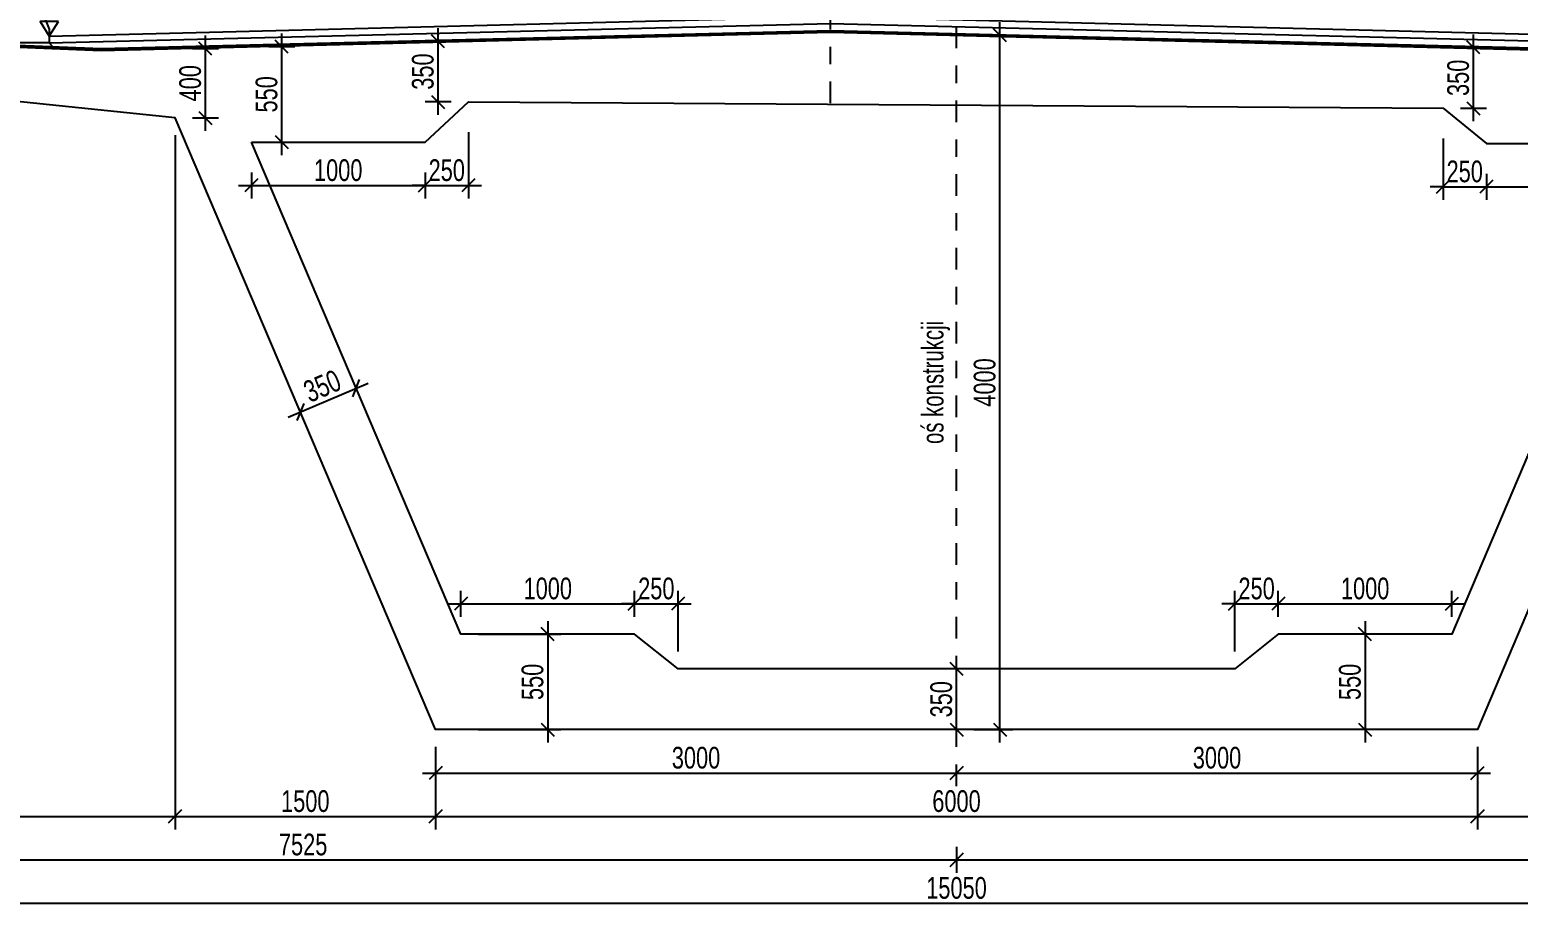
# Model space of a CAD drawing. Header units: metres. Extents: x -15 to 43, y -82 to 57.
# Drawn here: x -4.61 to 3.96, y -50.18 to -45.08 of the extents above; entities that cross this region are included whole.
import ezdxf
from ezdxf.enums import TextEntityAlignment as Align

# ---------------------------------------------------------------- set-up
doc = ezdxf.new("R2010")
doc.units = ezdxf.units.M
doc.header["$MEASUREMENT"] = 0
doc.linetypes.add('CENTER', pattern=[2, 1.25, -0.25, 0.25, -0.25])
doc.linetypes.add('HIDDEN', pattern=[0.375, 0.25, -0.125])
for name, color, linetype in [('AII_M_izolacja', 8, 'Continuous'), ('AII_M_konstrukcja beton', 3, 'Continuous'), ('AII_M_krawężnik', 9, 'Continuous'), ('AII_M_nawierzchnia', 9, 'Continuous'), ('AII_M_opis', 1, 'Continuous'), ('AII_M_wymiary', 9, 'Continuous')]:
    doc.layers.add(name, color=color, linetype=linetype)
doc.layers.add('AII_M_koty wysokościowe', color=1, linetype='Continuous', lineweight=18)
doc.layers.add('AII_M_osie główne', color=9, linetype='CENTER', lineweight=18)
doc.styles.add('AII_norm.', font='CDMSIMPL.shx', dxfattribs={"width": 0.75, "bigfont": 'CDMBIGPL.shx'})
doc.styles.add('CDMSTYLE', font='CDMSIMPL.shx', dxfattribs={"width": 0.7, "bigfont": 'CDMBIGPL.shx'})
doc.dimstyles.new('A2_M50MM', dxfattribs={"dimscale": 0.05, "dimtxt": 2.5, "dimasz": 1.5, "dimexe": 1.5, "dimexo": 2, "dimgap": 0.5, "dimtad": 1, "dimdec": 0, "dimlfac": 1000, "dimrnd": 5, "dimzin": 9, "dimtxsty": 'AII_norm.', "dimblk": 'OBLIQUE', "dimcen": 2.5, "dimdle": 1.5, "dimclrd": 256, "dimclre": 256, "dimclrt": 1, "dimadec": 1, "dimazin": 2, "dimtfac": 1, "dimtdec": 0, "dimtix": 1, "dimtmove": 1, "dimatfit": 3, "dimfxl": 1, "dimtvp": 1, "dimtfillclr": 256, "dimtolj": 1, "dimtzin": 0, "dimarcsym": 0})

# ---------------------------------------------------------------- blocks, each defined once
blk = doc.blocks.new('00kota3')
at = {"layer": 'AII_M_koty wysokościowe', "color": 0, "linetype": 'Continuous', "lineweight": -2}
blk.add_lwpolyline([(1.08, 1.66), (-1.04, 1.66), (0, 0)], close=True, dxfattribs=at)
at = {"layer": 'AII_M_koty wysokościowe', "color": 0, "linetype": 'Continuous', "lineweight": -2, "style": 'CDMSTYLE', "width": 0.85}
blk.add_attdef('%%P000.000', (0.49, 2.69), '', height=2, dxfattribs=at)
blk = doc.blocks.new('_OBLIQUE')
at = {"color": 0, "linetype": 'ByBlock'}
blk.add_line((-0.5, -0.5), (0.5, 0.5), dxfattribs=at)
blk = doc.blocks.new('*D8410')
at = {"layer": 'AII_M_wymiary', "lineweight": -2, "transparency": 16777216}
for p, q in [((0.975, -49.183125), (0.975, -45.033125)), ((0.825, -45.108125), (1.05, -45.108125)), ((0.825, -49.108125), (1.05, -49.108125))]:
    blk.add_line(p, q, dxfattribs=at)
at = {"layer": 'Defpoints', "color": 0, "lineweight": 25, "transparency": 16777216}
for p in [(0.725, -45.108125), (0.975, -45.108125), (0.725, -49.108125)]:
    blk.add_point(p, dxfattribs=at)
at = {"layer": 'AII_M_wymiary', "lineweight": -2, "transparency": 16777216, "xscale": 0.07500000000000001, "yscale": 0.07500000000000001, "zscale": 0.07500000000000001}
for p, rotation in [((0.975, -45.108125), 90), ((0.975, -49.108125), 270)]:
    blk.add_blockref('_OBLIQUE', p, dxfattribs=dict(at, rotation=rotation))
at = {"layer": 'AII_M_wymiary', "color": 1, "lineweight": 25, "transparency": 16777216, "insert": (0.8875, -47.108125), "char_height": 0.125, "attachment_point": 5, "rotation": 90, "style": 'AII_norm.'}
blk.add_mtext('\\A1;4000', dxfattribs=at)
blk = doc.blocks.new('*D8411')
at = {"layer": 'AII_M_wymiary', "lineweight": -2, "transparency": 16777216}
for p, q in [((-2.275, -49.208125), (-2.275, -49.433125)), ((-2.35, -49.358125), (0.8, -49.358125))]:
    blk.add_line(p, q, dxfattribs=at)
at = {"layer": 'Defpoints', "color": 0, "lineweight": 25, "transparency": 16777216}
for p in [(-2.275, -49.108125), (0.725, -49.358125), (0.725, -49.433125)]:
    blk.add_point(p, dxfattribs=at)
at = {"layer": 'AII_M_wymiary', "lineweight": -2, "transparency": 16777216, "xscale": 0.07500000000000001, "yscale": 0.07500000000000001, "zscale": 0.07500000000000001, "rotation": 180}
blk.add_blockref('_OBLIQUE', (-2.275, -49.358125), dxfattribs=at)
at = {"layer": 'AII_M_wymiary', "lineweight": -2, "transparency": 16777216, "xscale": 0.07500000000000001, "yscale": 0.07500000000000001, "zscale": 0.07500000000000001}
blk.add_blockref('_OBLIQUE', (0.725, -49.358125), dxfattribs=at)
at = {"layer": 'AII_M_wymiary', "color": 1, "lineweight": 25, "transparency": 16777216, "insert": (-0.775, -49.270625), "char_height": 0.125, "attachment_point": 5, "style": 'AII_norm.'}
blk.add_mtext('\\A1;3000', dxfattribs=at)
blk = doc.blocks.new('*D8412')
at = {"layer": 'AII_M_wymiary', "lineweight": -2, "transparency": 16777216}
for p, q in [((3.725, -49.208125), (3.725, -49.433125)), ((0.65, -49.358125), (3.8, -49.358125))]:
    blk.add_line(p, q, dxfattribs=at)
at = {"layer": 'Defpoints', "color": 0, "lineweight": 25, "transparency": 16777216}
for p in [(3.725, -49.108125), (3.725, -49.358125), (0.725, -49.433125)]:
    blk.add_point(p, dxfattribs=at)
at = {"layer": 'AII_M_wymiary', "lineweight": -2, "transparency": 16777216, "xscale": 0.07500000000000001, "yscale": 0.07500000000000001, "zscale": 0.07500000000000001, "rotation": 180}
blk.add_blockref('_OBLIQUE', (0.725, -49.358125), dxfattribs=at)
at = {"layer": 'AII_M_wymiary', "lineweight": -2, "transparency": 16777216, "xscale": 0.07500000000000001, "yscale": 0.07500000000000001, "zscale": 0.07500000000000001}
blk.add_blockref('_OBLIQUE', (3.725, -49.358125), dxfattribs=at)
at = {"layer": 'AII_M_wymiary', "color": 1, "lineweight": 25, "transparency": 16777216, "insert": (2.225, -49.270625), "char_height": 0.125, "attachment_point": 5, "style": 'AII_norm.'}
blk.add_mtext('\\A1;3000', dxfattribs=at)
blk = doc.blocks.new('*D8413')
at = {"layer": 'AII_M_wymiary', "lineweight": -2, "transparency": 16777216}
for p, q in [((-6.8, -45.371), (-6.8, -49.683125)), ((-3.775, -45.684375), (-3.775, -49.683125)), ((-6.875, -49.608125), (-3.7, -49.608125))]:
    blk.add_line(p, q, dxfattribs=at)
at = {"layer": 'Defpoints', "color": 0, "lineweight": 25, "transparency": 16777216}
for p in [(-6.8, -45.271), (-3.775, -45.584375), (-3.775, -49.608125)]:
    blk.add_point(p, dxfattribs=at)
at = {"layer": 'AII_M_wymiary', "lineweight": -2, "transparency": 16777216, "xscale": 0.07500000000000001, "yscale": 0.07500000000000001, "zscale": 0.07500000000000001, "rotation": 180}
blk.add_blockref('_OBLIQUE', (-6.8, -49.608125), dxfattribs=at)
at = {"layer": 'AII_M_wymiary', "lineweight": -2, "transparency": 16777216, "xscale": 0.07500000000000001, "yscale": 0.07500000000000001, "zscale": 0.07500000000000001}
blk.add_blockref('_OBLIQUE', (-3.775, -49.608125), dxfattribs=at)
at = {"layer": 'AII_M_wymiary', "color": 1, "lineweight": 25, "transparency": 16777216, "insert": (-5.2875, -49.520625), "char_height": 0.125, "attachment_point": 5, "style": 'AII_norm.'}
blk.add_mtext('\\A1;3025', dxfattribs=at)
blk = doc.blocks.new('*D8414')
at = {"layer": 'AII_M_wymiary', "lineweight": -2, "transparency": 16777216}
for p, q in [((-3.775, -45.684375), (-3.775, -49.683125)), ((-2.275, -49.208125), (-2.275, -49.683125)), ((-3.85, -49.608125), (-2.2, -49.608125))]:
    blk.add_line(p, q, dxfattribs=at)
at = {"layer": 'Defpoints', "color": 0, "lineweight": 25, "transparency": 16777216}
for p in [(-3.775, -45.584375), (-2.275, -49.108125), (-2.275, -49.608125)]:
    blk.add_point(p, dxfattribs=at)
at = {"layer": 'AII_M_wymiary', "lineweight": -2, "transparency": 16777216, "xscale": 0.07500000000000001, "yscale": 0.07500000000000001, "zscale": 0.07500000000000001, "rotation": 180}
blk.add_blockref('_OBLIQUE', (-3.775, -49.608125), dxfattribs=at)
at = {"layer": 'AII_M_wymiary', "lineweight": -2, "transparency": 16777216, "xscale": 0.07500000000000001, "yscale": 0.07500000000000001, "zscale": 0.07500000000000001}
blk.add_blockref('_OBLIQUE', (-2.275, -49.608125), dxfattribs=at)
at = {"layer": 'AII_M_wymiary', "color": 1, "lineweight": 25, "transparency": 16777216, "insert": (-3.025, -49.520625), "char_height": 0.125, "attachment_point": 5, "style": 'AII_norm.'}
blk.add_mtext('\\A1;1500', dxfattribs=at)
blk = doc.blocks.new('*D8415')
at = {"layer": 'AII_M_wymiary', "lineweight": -2, "transparency": 16777216}
for p, q in [((-2.275, -49.208125), (-2.275, -49.683125)), ((3.725, -49.208125), (3.725, -49.683125)), ((-2.35, -49.608125), (3.8, -49.608125))]:
    blk.add_line(p, q, dxfattribs=at)
at = {"layer": 'Defpoints', "color": 0, "lineweight": 25, "transparency": 16777216}
for p in [(-2.275, -49.108125), (3.725, -49.108125), (3.725, -49.608125)]:
    blk.add_point(p, dxfattribs=at)
at = {"layer": 'AII_M_wymiary', "lineweight": -2, "transparency": 16777216, "xscale": 0.07500000000000001, "yscale": 0.07500000000000001, "zscale": 0.07500000000000001, "rotation": 180}
blk.add_blockref('_OBLIQUE', (-2.275, -49.608125), dxfattribs=at)
at = {"layer": 'AII_M_wymiary', "lineweight": -2, "transparency": 16777216, "xscale": 0.07500000000000001, "yscale": 0.07500000000000001, "zscale": 0.07500000000000001}
blk.add_blockref('_OBLIQUE', (3.725, -49.608125), dxfattribs=at)
at = {"layer": 'AII_M_wymiary', "color": 1, "lineweight": 25, "transparency": 16777216, "insert": (0.725, -49.520625), "char_height": 0.125, "attachment_point": 5, "style": 'AII_norm.'}
blk.add_mtext('\\A1;6000', dxfattribs=at)
blk = doc.blocks.new('*D8416')
at = {"layer": 'AII_M_wymiary', "lineweight": -2, "transparency": 16777216}
for p, q in [((5.225, -45.669375), (5.225, -49.683125)), ((3.725, -49.208125), (3.725, -49.683125)), ((3.65, -49.608125), (5.3, -49.608125))]:
    blk.add_line(p, q, dxfattribs=at)
at = {"layer": 'Defpoints', "color": 0, "lineweight": 25, "transparency": 16777216}
for p in [(5.225, -45.569375), (3.725, -49.108125), (5.225, -49.608125)]:
    blk.add_point(p, dxfattribs=at)
at = {"layer": 'AII_M_wymiary', "lineweight": -2, "transparency": 16777216, "xscale": 0.07500000000000001, "yscale": 0.07500000000000001, "zscale": 0.07500000000000001, "rotation": 180}
blk.add_blockref('_OBLIQUE', (3.725, -49.608125), dxfattribs=at)
at = {"layer": 'AII_M_wymiary', "lineweight": -2, "transparency": 16777216, "xscale": 0.07500000000000001, "yscale": 0.07500000000000001, "zscale": 0.07500000000000001}
blk.add_blockref('_OBLIQUE', (5.225, -49.608125), dxfattribs=at)
at = {"layer": 'AII_M_wymiary', "color": 1, "lineweight": 25, "transparency": 16777216, "insert": (4.475, -49.520625), "char_height": 0.125, "attachment_point": 5, "style": 'AII_norm.'}
blk.add_mtext('\\A1;1500', dxfattribs=at)
blk = doc.blocks.new('*D8418')
at = {"layer": 'AII_M_wymiary', "lineweight": -2, "transparency": 16777216}
for p, q in [((-6.8, -45.621), (-6.8, -49.933125)), ((0.725, -49.783125), (0.725, -49.933125)), ((-6.875, -49.858125), (0.8, -49.858125))]:
    blk.add_line(p, q, dxfattribs=at)
at = {"layer": 'Defpoints', "color": 0, "lineweight": 25, "transparency": 16777216}
for p in [(-6.8, -45.271), (0.725, -49.433125), (0.725, -49.858125)]:
    blk.add_point(p, dxfattribs=at)
at = {"layer": 'AII_M_wymiary', "lineweight": -2, "transparency": 16777216, "xscale": 0.07500000000000001, "yscale": 0.07500000000000001, "zscale": 0.07500000000000001, "rotation": 180}
blk.add_blockref('_OBLIQUE', (-6.8, -49.858125), dxfattribs=at)
at = {"layer": 'AII_M_wymiary', "lineweight": -2, "transparency": 16777216, "xscale": 0.07500000000000001, "yscale": 0.07500000000000001, "zscale": 0.07500000000000001}
blk.add_blockref('_OBLIQUE', (0.725, -49.858125), dxfattribs=at)
at = {"layer": 'AII_M_wymiary', "color": 1, "lineweight": 25, "transparency": 16777216, "insert": (-3.0375, -49.770625), "char_height": 0.125, "attachment_point": 5, "style": 'AII_norm.'}
blk.add_mtext('\\A1;7525', dxfattribs=at)
blk = doc.blocks.new('*D8419')
at = {"layer": 'AII_M_wymiary', "lineweight": -2, "transparency": 16777216}
for p, q in [((8.25, -45.62375), (8.25, -49.933125)), ((0.725, -49.783125), (0.725, -49.933125)), ((0.65, -49.858125), (8.325, -49.858125))]:
    blk.add_line(p, q, dxfattribs=at)
at = {"layer": 'Defpoints', "color": 0, "lineweight": 25, "transparency": 16777216}
for p in [(8.25, -45.27375), (0.725, -49.433125), (8.25, -49.858125)]:
    blk.add_point(p, dxfattribs=at)
at = {"layer": 'AII_M_wymiary', "lineweight": -2, "transparency": 16777216, "xscale": 0.07500000000000001, "yscale": 0.07500000000000001, "zscale": 0.07500000000000001, "rotation": 180}
blk.add_blockref('_OBLIQUE', (0.725, -49.858125), dxfattribs=at)
at = {"layer": 'AII_M_wymiary', "lineweight": -2, "transparency": 16777216, "xscale": 0.07500000000000001, "yscale": 0.07500000000000001, "zscale": 0.07500000000000001}
blk.add_blockref('_OBLIQUE', (8.25, -49.858125), dxfattribs=at)
at = {"layer": 'AII_M_wymiary', "color": 1, "lineweight": 25, "transparency": 16777216, "insert": (4.4875, -49.770625), "char_height": 0.125, "attachment_point": 5, "style": 'AII_norm.'}
blk.add_mtext('\\A1;7525', dxfattribs=at)
blk = doc.blocks.new('*D8420')
at = {"layer": 'AII_M_wymiary', "lineweight": -2, "transparency": 16777216}
for p, q in [((-6.8, -45.371), (-6.8, -50.183125)), ((8.25, -45.37375), (8.25, -50.183125)), ((-6.875, -50.108125), (8.325, -50.108125))]:
    blk.add_line(p, q, dxfattribs=at)
at = {"layer": 'Defpoints', "color": 0, "lineweight": 25, "transparency": 16777216}
for p in [(-6.8, -45.271), (8.25, -45.27375), (8.25, -50.108125)]:
    blk.add_point(p, dxfattribs=at)
at = {"layer": 'AII_M_wymiary', "lineweight": -2, "transparency": 16777216, "xscale": 0.07500000000000001, "yscale": 0.07500000000000001, "zscale": 0.07500000000000001, "rotation": 180}
blk.add_blockref('_OBLIQUE', (-6.8, -50.108125), dxfattribs=at)
at = {"layer": 'AII_M_wymiary', "lineweight": -2, "transparency": 16777216, "xscale": 0.07500000000000001, "yscale": 0.07500000000000001, "zscale": 0.07500000000000001}
blk.add_blockref('_OBLIQUE', (8.25, -50.108125), dxfattribs=at)
at = {"layer": 'AII_M_wymiary', "color": 1, "lineweight": 25, "transparency": 16777216, "insert": (0.725, -50.020625), "char_height": 0.125, "attachment_point": 5, "style": 'AII_norm.'}
blk.add_mtext('\\A1;15050', dxfattribs=at)
blk = doc.blocks.new('*D8421')
at = {"layer": 'AII_M_wymiary', "lineweight": -2, "transparency": 16777216}
for p, q in [((-2.1287, -48.4581), (-2.1287, -48.3081)), ((-1.1287, -48.4581), (-1.1287, -48.3081)), ((-2.2037, -48.3831), (-1.0537, -48.3831))]:
    blk.add_line(p, q, dxfattribs=at)
at = {"layer": 'Defpoints', "color": 0, "lineweight": 25, "transparency": 16777216}
for p in [(-1.1287, -48.3831), (-2.1287, -48.5581), (-1.1287, -48.5581)]:
    blk.add_point(p, dxfattribs=at)
at = {"layer": 'AII_M_wymiary', "lineweight": -2, "transparency": 16777216, "xscale": 0.07500000000000001, "yscale": 0.07500000000000001, "zscale": 0.07500000000000001, "rotation": 180}
blk.add_blockref('_OBLIQUE', (-2.1287, -48.3831), dxfattribs=at)
at = {"layer": 'AII_M_wymiary', "lineweight": -2, "transparency": 16777216, "xscale": 0.07500000000000001, "yscale": 0.07500000000000001, "zscale": 0.07500000000000001}
blk.add_blockref('_OBLIQUE', (-1.1287, -48.3831), dxfattribs=at)
at = {"layer": 'AII_M_wymiary', "color": 1, "lineweight": 25, "transparency": 16777216, "insert": (-1.6287, -48.2956), "char_height": 0.125, "attachment_point": 5, "style": 'AII_norm.'}
blk.add_mtext('\\A1;1000', dxfattribs=at)
blk = doc.blocks.new('*D8422')
at = {"layer": 'AII_M_wymiary', "lineweight": -2, "transparency": 16777216}
for p, q in [((-1.1287, -48.4581), (-1.1287, -48.3081)), ((-0.8787, -48.6581), (-0.8787, -48.3081)), ((-1.1287, -48.3831), (-1.2037, -48.3831)), ((-1.1287, -48.3831), (-0.8787, -48.3831)), ((-0.8787, -48.3831), (-0.8037, -48.3831))]:
    blk.add_line(p, q, dxfattribs=at)
at = {"layer": 'Defpoints', "color": 0, "lineweight": 25, "transparency": 16777216}
for p in [(-0.8787, -48.3831), (-1.1287, -48.5581), (-0.8787, -48.7581)]:
    blk.add_point(p, dxfattribs=at)
at = {"layer": 'AII_M_wymiary', "lineweight": -2, "transparency": 16777216, "xscale": 0.07500000000000001, "yscale": 0.07500000000000001, "zscale": 0.07500000000000001}
blk.add_blockref('_OBLIQUE', (-1.1287, -48.3831), dxfattribs=at)
at = {"layer": 'AII_M_wymiary', "lineweight": -2, "transparency": 16777216, "xscale": 0.07500000000000001, "yscale": 0.07500000000000001, "zscale": 0.07500000000000001, "rotation": 180}
blk.add_blockref('_OBLIQUE', (-0.8787, -48.3831), dxfattribs=at)
at = {"layer": 'AII_M_wymiary', "color": 1, "lineweight": 25, "transparency": 16777216, "insert": (-1.0037, -48.2956), "char_height": 0.125, "attachment_point": 5, "style": 'AII_norm.'}
blk.add_mtext('\\A1;250', dxfattribs=at)
blk = doc.blocks.new('*D8423')
at = {"layer": 'AII_M_wymiary', "lineweight": -2, "transparency": 16777216}
for p, q in [((2.578, -48.4581), (2.578, -48.3081)), ((3.578, -48.4581), (3.578, -48.3081)), ((2.503, -48.3831), (3.653, -48.3831))]:
    blk.add_line(p, q, dxfattribs=at)
at = {"layer": 'Defpoints', "color": 0, "lineweight": 25, "transparency": 16777216}
for p in [(3.578, -48.3831), (2.578, -48.5581), (3.578, -48.5581)]:
    blk.add_point(p, dxfattribs=at)
at = {"layer": 'AII_M_wymiary', "lineweight": -2, "transparency": 16777216, "xscale": 0.07500000000000001, "yscale": 0.07500000000000001, "zscale": 0.07500000000000001, "rotation": 180}
blk.add_blockref('_OBLIQUE', (2.578, -48.3831), dxfattribs=at)
at = {"layer": 'AII_M_wymiary', "lineweight": -2, "transparency": 16777216, "xscale": 0.07500000000000001, "yscale": 0.07500000000000001, "zscale": 0.07500000000000001}
blk.add_blockref('_OBLIQUE', (3.578, -48.3831), dxfattribs=at)
at = {"layer": 'AII_M_wymiary', "color": 1, "lineweight": 25, "transparency": 16777216, "insert": (3.078, -48.2956), "char_height": 0.125, "attachment_point": 5, "style": 'AII_norm.'}
blk.add_mtext('\\A1;1000', dxfattribs=at)
blk = doc.blocks.new('*D8424')
at = {"layer": 'AII_M_wymiary', "lineweight": -2, "transparency": 16777216}
for p, q in [((2.328, -48.6581), (2.328, -48.3081)), ((2.578, -48.4581), (2.578, -48.3081)), ((2.328, -48.3831), (2.253, -48.3831)), ((2.328, -48.3831), (2.578, -48.3831)), ((2.578, -48.3831), (2.653, -48.3831))]:
    blk.add_line(p, q, dxfattribs=at)
at = {"layer": 'Defpoints', "color": 0, "lineweight": 25, "transparency": 16777216}
for p in [(2.578, -48.3831), (2.578, -48.5581), (2.328, -48.7581)]:
    blk.add_point(p, dxfattribs=at)
at = {"layer": 'AII_M_wymiary', "lineweight": -2, "transparency": 16777216, "xscale": 0.07500000000000001, "yscale": 0.07500000000000001, "zscale": 0.07500000000000001}
blk.add_blockref('_OBLIQUE', (2.328, -48.3831), dxfattribs=at)
at = {"layer": 'AII_M_wymiary', "lineweight": -2, "transparency": 16777216, "xscale": 0.07500000000000001, "yscale": 0.07500000000000001, "zscale": 0.07500000000000001, "rotation": 180}
blk.add_blockref('_OBLIQUE', (2.578, -48.3831), dxfattribs=at)
at = {"layer": 'AII_M_wymiary', "color": 1, "lineweight": 25, "transparency": 16777216, "insert": (2.453, -48.2956), "char_height": 0.125, "attachment_point": 5, "style": 'AII_norm.'}
blk.add_mtext('\\A1;250', dxfattribs=at)
blk = doc.blocks.new('*D8425')
at = {"layer": 'AII_M_wymiary', "lineweight": -2, "transparency": 16777216}
for p, q in [((-3.3354, -45.8984), (-3.3354, -46.0484)), ((-2.3354, -45.8984), (-2.3354, -46.0484)), ((-3.4104, -45.9734), (-2.2604, -45.9734))]:
    blk.add_line(p, q, dxfattribs=at)
at = {"layer": 'Defpoints', "color": 0, "lineweight": 25, "transparency": 16777216}
for p in [(-3.3354, -45.7234), (-2.3354, -45.7234), (-2.3354, -45.9734)]:
    blk.add_point(p, dxfattribs=at)
at = {"layer": 'AII_M_wymiary', "lineweight": -2, "transparency": 16777216, "xscale": 0.07500000000000001, "yscale": 0.07500000000000001, "zscale": 0.07500000000000001, "rotation": 180}
blk.add_blockref('_OBLIQUE', (-3.3354, -45.9734), dxfattribs=at)
at = {"layer": 'AII_M_wymiary', "lineweight": -2, "transparency": 16777216, "xscale": 0.07500000000000001, "yscale": 0.07500000000000001, "zscale": 0.07500000000000001}
blk.add_blockref('_OBLIQUE', (-2.3354, -45.9734), dxfattribs=at)
at = {"layer": 'AII_M_wymiary', "color": 1, "lineweight": 25, "transparency": 16777216, "insert": (-2.8354, -45.8859), "char_height": 0.125, "attachment_point": 5, "style": 'AII_norm.'}
blk.add_mtext('\\A1;1000', dxfattribs=at)
blk = doc.blocks.new('*D8426')
at = {"layer": 'AII_M_wymiary', "lineweight": -2, "transparency": 16777216}
for p, q in [((-2.0854, -45.6671), (-2.0854, -46.0484)), ((-2.3354, -45.8984), (-2.3354, -46.0484)), ((-2.3354, -45.9734), (-2.4104, -45.9734)), ((-2.3354, -45.9734), (-2.0854, -45.9734)), ((-2.0854, -45.9734), (-2.0104, -45.9734))]:
    blk.add_line(p, q, dxfattribs=at)
at = {"layer": 'Defpoints', "color": 0, "lineweight": 25, "transparency": 16777216}
for p in [(-2.0854, -45.4921), (-2.3354, -45.7234), (-2.0854, -45.9734)]:
    blk.add_point(p, dxfattribs=at)
at = {"layer": 'AII_M_wymiary', "lineweight": -2, "transparency": 16777216, "xscale": 0.07500000000000001, "yscale": 0.07500000000000001, "zscale": 0.07500000000000001}
blk.add_blockref('_OBLIQUE', (-2.3354, -45.9734), dxfattribs=at)
at = {"layer": 'AII_M_wymiary', "lineweight": -2, "transparency": 16777216, "xscale": 0.07500000000000001, "yscale": 0.07500000000000001, "zscale": 0.07500000000000001, "rotation": 180}
blk.add_blockref('_OBLIQUE', (-2.0854, -45.9734), dxfattribs=at)
at = {"layer": 'AII_M_wymiary', "color": 1, "lineweight": 25, "transparency": 16777216, "insert": (-2.2104, -45.8859), "char_height": 0.125, "attachment_point": 5, "style": 'AII_norm.'}
blk.add_mtext('\\A1;250', dxfattribs=at)
blk = doc.blocks.new('*D8427')
at = {"layer": 'AII_M_wymiary', "lineweight": -2, "transparency": 16777216}
for p, q in [((3.7765, -45.9056), (3.7765, -46.0556)), ((4.7765, -45.9056), (4.7765, -46.0556)), ((3.7015, -45.9806), (4.8515, -45.9806))]:
    blk.add_line(p, q, dxfattribs=at)
at = {"layer": 'Defpoints', "color": 0, "lineweight": 25, "transparency": 16777216}
for p in [(3.7765, -45.7306), (4.7765, -45.7306), (4.7765, -45.9806)]:
    blk.add_point(p, dxfattribs=at)
at = {"layer": 'AII_M_wymiary', "lineweight": -2, "transparency": 16777216, "xscale": 0.07500000000000001, "yscale": 0.07500000000000001, "zscale": 0.07500000000000001, "rotation": 180}
blk.add_blockref('_OBLIQUE', (3.7765, -45.9806), dxfattribs=at)
at = {"layer": 'AII_M_wymiary', "lineweight": -2, "transparency": 16777216, "xscale": 0.07500000000000001, "yscale": 0.07500000000000001, "zscale": 0.07500000000000001}
blk.add_blockref('_OBLIQUE', (4.7765, -45.9806), dxfattribs=at)
at = {"layer": 'AII_M_wymiary', "color": 1, "lineweight": 25, "transparency": 16777216, "insert": (4.2765, -45.8931), "char_height": 0.125, "attachment_point": 5, "style": 'AII_norm.'}
blk.add_mtext('\\A1;1000', dxfattribs=at)
blk = doc.blocks.new('*D8428')
at = {"layer": 'AII_M_wymiary', "lineweight": -2, "transparency": 16777216}
for p, q in [((3.5265, -45.7032), (3.5265, -46.0556)), ((3.7765, -45.9056), (3.7765, -46.0556)), ((3.5265, -45.9806), (3.4515, -45.9806)), ((3.5265, -45.9806), (3.7765, -45.9806)), ((3.7765, -45.9806), (3.8515, -45.9806))]:
    blk.add_line(p, q, dxfattribs=at)
at = {"layer": 'Defpoints', "color": 0, "lineweight": 25, "transparency": 16777216}
for p in [(3.5265, -45.5282), (3.7765, -45.7306), (3.7765, -45.9806)]:
    blk.add_point(p, dxfattribs=at)
at = {"layer": 'AII_M_wymiary', "lineweight": -2, "transparency": 16777216, "xscale": 0.07500000000000001, "yscale": 0.07500000000000001, "zscale": 0.07500000000000001}
blk.add_blockref('_OBLIQUE', (3.5265, -45.9806), dxfattribs=at)
at = {"layer": 'AII_M_wymiary', "lineweight": -2, "transparency": 16777216, "xscale": 0.07500000000000001, "yscale": 0.07500000000000001, "zscale": 0.07500000000000001, "rotation": 180}
blk.add_blockref('_OBLIQUE', (3.7765, -45.9806), dxfattribs=at)
at = {"layer": 'AII_M_wymiary', "color": 1, "lineweight": 25, "transparency": 16777216, "insert": (3.6515, -45.8931), "char_height": 0.125, "attachment_point": 5, "style": 'AII_norm.'}
blk.add_mtext('\\A1;250', dxfattribs=at)
blk = doc.blocks.new('*D8431')
at = {"layer": 'AII_M_wymiary', "lineweight": -2, "transparency": 16777216}
for p, q in [((-3.6, -45.659375), (-3.6, -45.109375)), ((-3.675, -45.184375), (-3.525, -45.184375)), ((-3.675, -45.584375), (-3.525, -45.584375))]:
    blk.add_line(p, q, dxfattribs=at)
at = {"layer": 'Defpoints', "color": 0, "lineweight": 25, "transparency": 16777216}
for p in [(-3.775, -45.184375), (-3.6, -45.184375), (-3.775, -45.584375)]:
    blk.add_point(p, dxfattribs=at)
at = {"layer": 'AII_M_wymiary', "lineweight": -2, "transparency": 16777216, "xscale": 0.07500000000000001, "yscale": 0.07500000000000001, "zscale": 0.07500000000000001}
for p, rotation in [((-3.6, -45.184375), 90), ((-3.6, -45.584375), 270)]:
    blk.add_blockref('_OBLIQUE', p, dxfattribs=dict(at, rotation=rotation))
at = {"layer": 'AII_M_wymiary', "color": 1, "lineweight": 25, "transparency": 16777216, "insert": (-3.6875, -45.384375), "char_height": 0.125, "attachment_point": 5, "rotation": 90, "style": 'AII_norm.'}
blk.add_mtext('\\A1;400', dxfattribs=at)
blk = doc.blocks.new('*D8433')
at = {"layer": 'AII_M_wymiary', "lineweight": -2, "transparency": 16777216}
for p, q in [((-1.6287, -48.4831), (-1.6287, -49.1831)), ((-2.0287, -48.5581), (-1.5537, -48.5581)), ((-2.0287, -49.1081), (-1.5537, -49.1081))]:
    blk.add_line(p, q, dxfattribs=at)
at = {"layer": 'Defpoints', "color": 0, "lineweight": 25, "transparency": 16777216}
for p in [(-2.1287, -48.5581), (-2.1287, -49.1081), (-1.6287, -49.1081)]:
    blk.add_point(p, dxfattribs=at)
at = {"layer": 'AII_M_wymiary', "lineweight": -2, "transparency": 16777216, "xscale": 0.07500000000000001, "yscale": 0.07500000000000001, "zscale": 0.07500000000000001}
for p, rotation in [((-1.6287, -48.5581), 90), ((-1.6287, -49.1081), 270)]:
    blk.add_blockref('_OBLIQUE', p, dxfattribs=dict(at, rotation=rotation))
at = {"layer": 'AII_M_wymiary', "color": 1, "lineweight": 25, "transparency": 16777216, "insert": (-1.7162, -48.8331), "char_height": 0.125, "attachment_point": 5, "rotation": 90, "style": 'AII_norm.'}
blk.add_mtext('\\A1;550', dxfattribs=at)
blk = doc.blocks.new('*D8434')
at = {"layer": 'AII_M_wymiary', "lineweight": -2, "transparency": 16777216}
for p, q in [((3.078, -48.4831), (3.078, -49.1831)), ((3.478, -48.5581), (3.003, -48.5581)), ((3.478, -49.1081), (3.003, -49.1081))]:
    blk.add_line(p, q, dxfattribs=at)
at = {"layer": 'Defpoints', "color": 0, "lineweight": 25, "transparency": 16777216}
for p in [(3.578, -48.5581), (3.078, -49.1081), (3.578, -49.1081)]:
    blk.add_point(p, dxfattribs=at)
at = {"layer": 'AII_M_wymiary', "lineweight": -2, "transparency": 16777216, "xscale": 0.07500000000000001, "yscale": 0.07500000000000001, "zscale": 0.07500000000000001}
for p, rotation in [((3.078, -48.5581), 90), ((3.078, -49.1081), 270)]:
    blk.add_blockref('_OBLIQUE', p, dxfattribs=dict(at, rotation=rotation))
at = {"layer": 'AII_M_wymiary', "color": 1, "lineweight": 25, "transparency": 16777216, "insert": (2.9905, -48.8331), "char_height": 0.125, "attachment_point": 5, "rotation": 90, "style": 'AII_norm.'}
blk.add_mtext('\\A1;550', dxfattribs=at)
blk = doc.blocks.new('*D8435')
at = {"layer": 'AII_M_wymiary', "lineweight": -2, "transparency": 16777216}
blk.add_line((0.725, -49.183125), (0.725, -48.683125), dxfattribs=at)
at = {"layer": 'Defpoints', "color": 0, "lineweight": 25, "transparency": 16777216}
for p in [(0.725, -48.758125), (0.725, -48.758125), (0.725, -49.108125)]:
    blk.add_point(p, dxfattribs=at)
at = {"layer": 'AII_M_wymiary', "lineweight": -2, "transparency": 16777216, "xscale": 0.07500000000000001, "yscale": 0.07500000000000001, "zscale": 0.07500000000000001}
for p, rotation in [((0.725, -48.758125), 90), ((0.725, -49.108125), 270)]:
    blk.add_blockref('_OBLIQUE', p, dxfattribs=dict(at, rotation=rotation))
at = {"layer": 'AII_M_wymiary', "color": 1, "lineweight": 25, "transparency": 16777216, "insert": (0.6375, -48.933125), "char_height": 0.125, "attachment_point": 5, "rotation": 90, "style": 'AII_norm.'}
blk.add_mtext('\\A1;350', dxfattribs=at)
blk = doc.blocks.new('*D8436')
at = {"layer": 'AII_M_wymiary', "lineweight": -2, "transparency": 16777216}
for p, q in [((-3.1604, -45.7984), (-3.1604, -45.0984)), ((-3.2354, -45.1734), (-3.0854, -45.1734)), ((-3.2354, -45.7234), (-3.0854, -45.7234))]:
    blk.add_line(p, q, dxfattribs=at)
at = {"layer": 'Defpoints', "color": 0, "lineweight": 25, "transparency": 16777216}
for p in [(-3.3354, -45.1734), (-3.1604, -45.1734), (-3.3354, -45.7234)]:
    blk.add_point(p, dxfattribs=at)
at = {"layer": 'AII_M_wymiary', "lineweight": -2, "transparency": 16777216, "xscale": 0.07500000000000001, "yscale": 0.07500000000000001, "zscale": 0.07500000000000001}
for p, rotation in [((-3.1604, -45.1734), 90), ((-3.1604, -45.7234), 270)]:
    blk.add_blockref('_OBLIQUE', p, dxfattribs=dict(at, rotation=rotation))
at = {"layer": 'AII_M_wymiary', "color": 1, "lineweight": 25, "transparency": 16777216, "insert": (-3.2479, -45.4484), "char_height": 0.125, "attachment_point": 5, "rotation": 90, "style": 'AII_norm.'}
blk.add_mtext('\\A1;550', dxfattribs=at)
blk = doc.blocks.new('*D8438')
at = {"layer": 'AII_M_wymiary', "lineweight": -2, "transparency": 16777216}
for p, q in [((-2.2604, -45.5671), (-2.2604, -45.0671)), ((-2.1854, -45.1421), (-2.3354, -45.1421)), ((-2.1854, -45.4921), (-2.3354, -45.4921))]:
    blk.add_line(p, q, dxfattribs=at)
at = {"layer": 'Defpoints', "color": 0, "lineweight": 25, "transparency": 16777216}
for p in [(-2.2604, -45.1421), (-2.0854, -45.1421), (-2.0854, -45.4921)]:
    blk.add_point(p, dxfattribs=at)
at = {"layer": 'AII_M_wymiary', "lineweight": -2, "transparency": 16777216, "xscale": 0.07500000000000001, "yscale": 0.07500000000000001, "zscale": 0.07500000000000001}
for p, rotation in [((-2.2604, -45.1421), 90), ((-2.2604, -45.4921), 270)]:
    blk.add_blockref('_OBLIQUE', p, dxfattribs=dict(at, rotation=rotation))
at = {"layer": 'AII_M_wymiary', "color": 1, "lineweight": 25, "transparency": 16777216, "insert": (-2.3479, -45.3171), "char_height": 0.125, "attachment_point": 5, "rotation": 90, "style": 'AII_norm.'}
blk.add_mtext('\\A1;350', dxfattribs=at)
blk = doc.blocks.new('*D8439')
at = {"layer": 'AII_M_wymiary', "lineweight": -2, "transparency": 16777216}
for p, q in [((3.7015, -45.6032), (3.7015, -45.1032)), ((3.6265, -45.1782), (3.7765, -45.1782)), ((3.6265, -45.5282), (3.7765, -45.5282))]:
    blk.add_line(p, q, dxfattribs=at)
at = {"layer": 'Defpoints', "color": 0, "lineweight": 25, "transparency": 16777216}
for p in [(3.5265, -45.1782), (3.7015, -45.1782), (3.5265, -45.5282)]:
    blk.add_point(p, dxfattribs=at)
at = {"layer": 'AII_M_wymiary', "lineweight": -2, "transparency": 16777216, "xscale": 0.07500000000000001, "yscale": 0.07500000000000001, "zscale": 0.07500000000000001}
for p, rotation in [((3.7015, -45.1782), 90), ((3.7015, -45.5282), 270)]:
    blk.add_blockref('_OBLIQUE', p, dxfattribs=dict(at, rotation=rotation))
at = {"layer": 'AII_M_wymiary', "color": 1, "lineweight": 25, "transparency": 16777216, "insert": (3.614, -45.3532), "char_height": 0.125, "attachment_point": 5, "rotation": 90, "style": 'AII_norm.'}
blk.add_mtext('\\A1;350', dxfattribs=at)
blk = doc.blocks.new('*D8440')
at = {"layer": 'AII_M_wymiary', "lineweight": -2, "transparency": 16777216}
blk.add_line((-3.1231, -47.3072), (-2.6631, -47.1114), dxfattribs=at)
at = {"layer": 'Defpoints', "color": 0, "lineweight": 25, "transparency": 16777216}
for p in [(-2.7321, -47.1408), (-2.7321, -47.1408), (-3.0541, -47.2778)]:
    blk.add_point(p, dxfattribs=at)
at = {"layer": 'AII_M_wymiary', "lineweight": -2, "transparency": 16777216, "xscale": 0.07500000000000001, "yscale": 0.07500000000000001, "zscale": 0.07500000000000001}
for p, rotation in [((-2.7321, -47.1408), 23.05862338830258), ((-3.0541, -47.2778), 203.0586233883026)]:
    blk.add_blockref('_OBLIQUE', p, dxfattribs=dict(at, rotation=rotation))
at = {"layer": 'AII_M_wymiary', "color": 1, "lineweight": 25, "transparency": 16777216, "insert": (-2.9274, -47.1288), "char_height": 0.125, "attachment_point": 5, "rotation": 23.05862, "style": 'AII_norm.'}
blk.add_mtext('\\A1;350', dxfattribs=at)

msp = doc.modelspace()

# ---------------------------------------------------------------- linework, layer by layer
at = {"layer": 'AII_M_izolacja', "lineweight": 25}
msp.add_lwpolyline([(-6.81, -45.0806), (-4.2, -45.185), (0, -45.08), (4.2, -45.185), (8.26, -45.0835)], dxfattribs=at)
at = {"layer": 'AII_M_izolacja', "linetype": 'HIDDEN', "lineweight": 25, "ltscale": 0.7, "const_width": 0.01, "flags": 128}
msp.add_lwpolyline([(-6.805, -45.291), (-6.805, -45.0858), (-4.2, -45.19), (0, -45.085), (4.2, -45.19), (8.255, -45.0886), (8.255, -45.2938)], dxfattribs=at)
at = {"layer": 'AII_M_konstrukcja beton', "lineweight": 25}
for points in [[(-6.8, -45.091), (-4.2, -45.195), (0, -45.09), (4.2, -45.195), (8.25, -45.0938), (8.25, -45.2737), (5.225, -45.5694), (3.725, -49.1081), (-2.275, -49.1081), (-3.775, -45.5844), (-6.8, -45.271)], [(-3.3354, -45.7234), (-2.3354, -45.7234), (-2.0854, -45.4921), (3.5265, -45.5282), (3.7765, -45.7306), (4.7765, -45.7306), (3.578, -48.5581), (2.578, -48.5581), (2.328, -48.7581), (-0.8787, -48.7581), (-1.1287, -48.5581), (-2.1287, -48.5581)]]:
    msp.add_lwpolyline(points, close=True, dxfattribs=at)
at = {"layer": 'AII_M_krawężnik', "lineweight": 25}
msp.add_lwpolyline([(-4.5, -45.1525), (-4.7, -45.1525), (-4.7, -44.9725), (-4.54, -44.9725), (-4.5, -45.0725)], close=True, dxfattribs=at)
at = {"layer": 'AII_M_krawężnik', "color": 8, "lineweight": 25}
msp.add_lwpolyline([(-4.5, -45.1525), (-4.4786, -45.1739)], dxfattribs=at)
at = {"layer": 'AII_M_nawierzchnia', "lineweight": 25}
msp.add_lwpolyline([(-4.5, -45.1125), (-3.5, -45.0875), (0, -45), (3.5, -45.0875), (4.5, -45.1125)], dxfattribs=at)
at = {"layer": 'AII_M_nawierzchnia', "color": 8, "lineweight": 25}
msp.add_lwpolyline([(-4.5, -45.1525), (0, -45.04), (4.5, -45.1525)], dxfattribs=at)
at = {"layer": 'AII_M_osie główne', "lineweight": 25, "ltscale": 0.1}
for points in [[(0, -45.5), (0, -43.425)], [(0.725, -49.4331), (0.725, -44.9081)]]:
    msp.add_lwpolyline(points, dxfattribs=at)

# ---------------------------------------------------------------- block references
at = {"layer": 'AII_M_koty wysokościowe', "lineweight": 25, "xscale": 0.05, "yscale": 0.05, "zscale": 0.05}
msp.add_blockref('00kota3', (-4.5, -45.1125), dxfattribs=at).add_auto_attribs({'%%P000.000': '-0.112'})

# ---------------------------------------------------------------- texts
at = {"layer": 'AII_M_opis', "lineweight": 25, "style": 'AII_norm.', "width": 0.7}
msp.add_text('oś konstrukcji', height=0.125, rotation=90, dxfattribs=at).set_placement((0.65, -47.1081), align=Align.CENTER)

# ---------------------------------------------------------------- dimensions: what is measured, and where the dimension line sits
at = {"layer": 'AII_M_wymiary', "lineweight": 25}
for base, p1, p2, picture, middle in [((-2.2604, -45.1421), (-2.0854, -45.4921), (-2.0854, -45.1421), '*D8438', (-2.3479, -45.3171)), ((0.975, -45.1081), (0.725, -49.1081), (0.725, -45.1081), '*D8410', (0.8875, -47.1081)), ((-3.6, -45.1844), (-3.775, -45.5844), (-3.775, -45.1844), '*D8431', (-3.6875, -45.3844)), ((-3.1604, -45.1734), (-3.3354, -45.7234), (-3.3354, -45.1734), '*D8436', (-3.2479, -45.4484)), ((3.7015, -45.1782), (3.5265, -45.5282), (3.5265, -45.1782), '*D8439', (3.614, -45.3532)), ((-1.6287, -49.1081), (-2.1287, -48.5581), (-2.1287, -49.1081), '*D8433', (-1.7162, -48.8331)), ((3.078, -49.1081), (3.578, -48.5581), (3.578, -49.1081), '*D8434', (2.9905, -48.8331))]:
    dim = msp.add_linear_dim(base=base, p1=p1, p2=p2, angle=90, dimstyle='A2_M50MM', dxfattribs=at)
    dim.commit()
    dim.dimension.update_dxf_attribs({"geometry": picture, "text_midpoint": middle})
for base, p1, p2, picture, middle in [((-3.775, -49.6081), (-6.8, -45.271), (-3.775, -45.5844), '*D8413', (-5.2875, -49.5206)), ((8.25, -50.1081), (-6.8, -45.271), (8.25, -45.2737), '*D8420', (0.725, -50.0206)), ((-2.275, -49.6081), (-3.775, -45.5844), (-2.275, -49.1081), '*D8414', (-3.025, -49.5206)), ((5.225, -49.6081), (3.725, -49.1081), (5.225, -45.5694), '*D8416', (4.475, -49.5206)), ((-1.1287, -48.3831), (-2.1287, -48.5581), (-1.1287, -48.5581), '*D8421', (-1.6287, -48.2956)), ((-0.8787, -48.3831), (-1.1287, -48.5581), (-0.8787, -48.7581), '*D8422', (-1.0037, -48.2956)), ((2.578, -48.3831), (2.328, -48.7581), (2.578, -48.5581), '*D8424', (2.453, -48.2956)), ((3.578, -48.3831), (2.578, -48.5581), (3.578, -48.5581), '*D8423', (3.078, -48.2956)), ((3.725, -49.6081), (-2.275, -49.1081), (3.725, -49.1081), '*D8415', (0.725, -49.5206))]:
    dim = msp.add_linear_dim(base=base, p1=p1, p2=p2, dimstyle='A2_M50MM', dxfattribs=at)
    dim.commit()
    dim.dimension.update_dxf_attribs({"geometry": picture, "text_midpoint": middle})
for base, p1, p2, override, picture, middle in [((0.725, -49.8581), (-6.8, -45.271), (0.725, -49.4331), {"dimexo": 7}, '*D8418', (-3.0375, -49.7706)), ((8.25, -49.8581), (0.725, -49.4331), (8.25, -45.2737), {"dimexo": 7}, '*D8419', (4.4875, -49.7706)), ((-2.0854, -45.9734), (-2.3354, -45.7234), (-2.0854, -45.4921), {"dimexo": 3.5}, '*D8426', (-2.2104, -45.8859)), ((3.7765, -45.9806), (3.5265, -45.5282), (3.7765, -45.7306), {"dimexo": 3.5}, '*D8428', (3.6515, -45.8931)), ((-2.3354, -45.9734), (-3.3354, -45.7234), (-2.3354, -45.7234), {"dimexo": 3.5}, '*D8425', (-2.8354, -45.8859)), ((4.7765, -45.9806), (3.7765, -45.7306), (4.7765, -45.7306), {"dimexo": 3.5}, '*D8427', (4.2765, -45.8931)), ((0.725, -49.3581), (-2.275, -49.1081), (0.725, -49.4331), {"dimse2": 1}, '*D8411', (-0.775, -49.2706)), ((3.725, -49.3581), (0.725, -49.4331), (3.725, -49.1081), {"dimse1": 1}, '*D8412', (2.225, -49.2706))]:
    dim = msp.add_linear_dim(base=base, p1=p1, p2=p2, dimstyle='A2_M50MM', override=override, dxfattribs=at)
    dim.commit()
    dim.dimension.update_dxf_attribs({"geometry": picture, "text_midpoint": middle})
for base, p1, p2, angle, picture, middle in [((-2.7321, -47.1408), (-3.0541, -47.2778), (-2.7321, -47.1408), 23.05862, '*D8440', (-2.9274, -47.1288)), ((0.725, -48.7581), (0.725, -49.1081), (0.725, -48.7581), 90, '*D8435', (0.6375, -48.9331))]:
    dim = msp.add_linear_dim(base=base, p1=p1, p2=p2, angle=angle, dimstyle='A2_M50MM', override={"dimse1": 1, "dimse2": 1}, dxfattribs=at)
    dim.commit()
    dim.dimension.update_dxf_attribs({"geometry": picture, "text_midpoint": middle})

doc.saveas('drawing.dxf')
